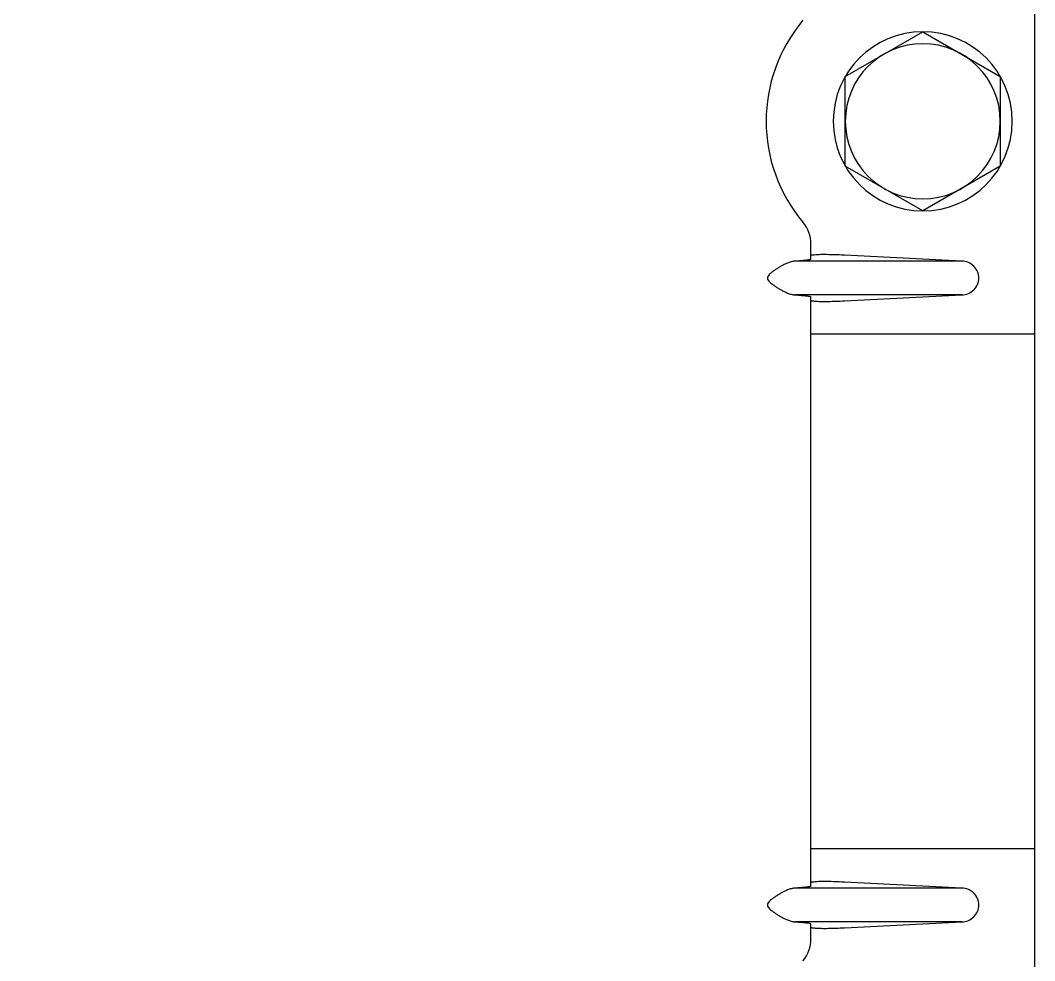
# Model space of a CAD drawing. Extents: x -13620 to 9472, y -41784 to 1902.
# Drawn here: x -469.9 to -379.3, y -40675 to -40591 of the extents above; entities that cross this region are included whole.
import ezdxf

# ---------------------------------------------------------------- set-up
doc = ezdxf.new("R2010")
doc.units = 0
doc.header["$LTSCALE"] = 0.5
doc.header["$MEASUREMENT"] = 0
doc.layers.get('0').update_dxf_attribs({"linetype": 'CONTINUOUS'})
doc.layers.add('3 DIM', color=4, linetype='CONTINUOUS', lineweight=13)
doc.styles.get("Standard").update_dxf_attribs({"font": 'isocp.shx', "width": 0.707, "bigfont": 'hztxt.shx'})
doc.dimstyles.new('常用14', dxfattribs={"dimtxt": 14, "dimasz": 14, "dimexe": 3.5, "dimexo": 0, "dimgap": 3.5, "dimtad": 1, "dimtoh": 1, "dimdec": 5, "dimdsep": 46, "dimtxsty": 'Standard', "dimcen": 14, "dimadec": 0, "dimazin": 2, "dimtfac": 1, "dimtdec": 5, "dimtmove": 0, "dimatfit": 3, "dimfxl": 1, "dimtfill": 1, "dimtfillclr": 256, "dimarcsym": 0})

# ---------------------------------------------------------------- blocks, each defined once
blk = doc.blocks.new('M8.G3')
blk.add_lwpolyline([(8, 0), (4, 6.928), (-4, 6.928), (-8, 0), (-4, -6.928), (4, -6.928)], close=True)
for radius in [8, 6.928]:
    blk.add_circle((0, 0), radius)
blk = doc.blocks.new('ASWQDER')
at = {"linetype": 'Continuous'}
for p, q in [((298957.371, -1985.492), (298957.371, -1970.568)), ((298960.371, -1985.492), (298960.371, -1970.568)), ((299013.371, -1985.492), (299013.371, -1970.568)), ((299016.371, -1985.492), (299016.371, -1970.568)), ((298955.826, -1971.992), (298957.183, -1971.992)), ((298960.559, -1971.992), (299013.183, -1971.992)), ((298963.871, -1991.992), (298963.871, -1971.992)), ((299009.871, -1991.992), (299009.871, -1971.992)), ((299016.559, -1971.992), (299017.917, -1971.992)), ((298956.833, -1974.992), (298957.371, -1985.492)), ((298960.371, -1985.492), (298960.91, -1974.992)), ((299012.833, -1974.992), (299013.371, -1985.492)), ((299016.371, -1985.492), (299016.91, -1974.992)), ((298900.871, -1991.992), (299240.871, -1991.992))]:
    blk.add_line(p, q, dxfattribs=at)
for centre, radius, start, end in [((299017.917, -1968.992), 3, 270, 270), ((299028.871, -1981.992), 14, 49.88083, 130.11917), ((298955.826, -1968.992), 3, 229.88083, 270), ((299017.917, -1968.992), 3, 270, 310.11917)]:
    blk.add_arc(centre, radius, start, end, dxfattribs=at)
for points, start_tangent, end_tangent in [([(298960.24, -1969.978), (298960.105, -1969.665), (298959.957, -1969.378), (298959.806, -1969.117), (298959.656, -1968.879), (298959.507, -1968.662), (298959.36, -1968.466), (298959.211, -1968.296), (298959.051, -1968.161), (298958.868, -1968.102), (298958.685, -1968.166), (298958.525, -1968.303), (298958.374, -1968.477), (298958.224, -1968.678), (298958.074, -1968.898), (298957.925, -1969.136), (298957.775, -1969.396), (298957.631, -1969.678), (298957.5, -1969.985), (298957.4, -1970.316)], (-0.355767, 0.934575), (-0.20782, -0.978167)), ([(299016.24, -1969.978), (299016.105, -1969.665), (299015.957, -1969.378), (299015.806, -1969.117), (299015.656, -1968.879), (299015.507, -1968.662), (299015.36, -1968.466), (299015.211, -1968.296), (299015.051, -1968.161), (299014.868, -1968.102), (299014.685, -1968.166), (299014.525, -1968.303), (299014.374, -1968.477), (299014.224, -1968.678), (299014.074, -1968.898), (299013.925, -1969.136), (299013.775, -1969.396), (299013.631, -1969.678), (299013.5, -1969.985), (299013.4, -1970.316)], (-0.355767, 0.934575), (-0.20782, -0.978167)), ([(298957.371, -1970.568), (298957.347, -1970.87), (298957.325, -1971.144), (298957.304, -1971.38), (298957.283, -1971.578), (298957.261, -1971.74), (298957.239, -1971.868), (298957.183, -1971.992)], (-0.079985, -0.996796), (-1, 0)), ([(298957.4, -1970.316), (298957.378, -1970.445), (298957.371, -1970.568)], (-0.20782, -0.978167), (0, -1)), ([(298960.343, -1970.316), (298960.24, -1969.978)], (-0.20782, 0.978167), (-0.355767, 0.934575)), ([(298960.371, -1970.568), (298960.364, -1970.444), (298960.343, -1970.316)], (0, 1), (-0.20782, 0.978167)), ([(298960.559, -1971.992), (298960.51, -1971.895), (298960.489, -1971.791), (298960.469, -1971.658), (298960.451, -1971.498), (298960.432, -1971.309), (298960.412, -1971.088), (298960.392, -1970.838), (298960.371, -1970.568)], (-1, 0), (-0.079985, 0.996796)), ([(299013.371, -1970.568), (299013.347, -1970.87), (299013.325, -1971.144), (299013.304, -1971.38), (299013.283, -1971.578), (299013.261, -1971.74), (299013.239, -1971.868), (299013.183, -1971.992)], (-0.079985, -0.996796), (-1, 0)), ([(299013.4, -1970.316), (299013.378, -1970.445), (299013.371, -1970.568)], (-0.20782, -0.978167), (0, -1)), ([(299016.343, -1970.316), (299016.24, -1969.978)], (-0.20782, 0.978167), (-0.355767, 0.934575)), ([(299016.371, -1970.568), (299016.364, -1970.444), (299016.343, -1970.316)], (0, 1), (-0.20782, 0.978167)), ([(299016.559, -1971.992), (299016.51, -1971.895), (299016.489, -1971.791), (299016.469, -1971.658), (299016.451, -1971.498), (299016.432, -1971.309), (299016.412, -1971.088), (299016.392, -1970.838), (299016.371, -1970.568)], (-1, 0), (-0.079985, 0.996796)), ([(298956.801, -1972.456), (298956.784, -1972.945), (298956.784, -1973.543), (298956.8, -1974.234), (298956.833, -1974.992)], (-0.093493, -0.99562), (0.051215, -0.998688)), ([(298956.889, -1971.992), (298956.837, -1972.116), (298956.801, -1972.456)], (-1, 0), (-0.093493, -0.99562)), ([(298960.91, -1974.992), (298960.948, -1974.018), (298960.96, -1973.193), (298960.947, -1972.562), (298960.91, -1972.144), (298960.853, -1971.992)], (0.051215, 0.998688), (-1, 0)), ([(299012.801, -1972.456), (299012.784, -1972.945), (299012.784, -1973.543), (299012.8, -1974.234), (299012.833, -1974.992)], (-0.093493, -0.99562), (0.051215, -0.998688)), ([(299012.889, -1971.992), (299012.837, -1972.116), (299012.801, -1972.456)], (-1, 0), (-0.093493, -0.99562)), ([(299016.91, -1974.992), (299016.948, -1974.018), (299016.96, -1973.193), (299016.947, -1972.562), (299016.91, -1971.992)], (0.051215, 0.998688), (-0.033697, 0.999432)), ([(298957.371, -1985.492), (298957.811, -1986.553), (298958.871, -1986.992), (298959.932, -1986.553), (298960.371, -1985.492)], (0.000001, -1), (-0.000005, 1)), ([(299013.371, -1985.492), (299013.811, -1986.553), (299014.871, -1986.992), (299015.932, -1986.553), (299016.371, -1985.492)], (0.000001, -1), (-0.000005, 1))]:
    blk.add_spline(points, degree=3, dxfattribs=dict(at, start_tangent=start_tangent, end_tangent=end_tangent))
at = {"xscale": -1, "rotation": 180}
blk.add_blockref('M8.G3', (299028.871, -1981.992), dxfattribs=at)

msp = doc.modelspace()

# ---------------------------------------------------------------- block references
at = {"rotation": 90}
msp.add_blockref('ASWQDER', (-2371.2725, -339628.89967), dxfattribs=at)

# ---------------------------------------------------------------- leaders
at = {"layer": '3 DIM', "lineweight": -3}
msp.add_leader([(-630.7912, -40631.5673), (-579.03157, -40811.65055), (-437.53974, -40811.65055)], dimstyle='常用14', override={"dimgap": 3.5, "dimtad": 0, "dimfxl": 1.25, "dimtfillclr": 256}, dxfattribs=at)

doc.saveas('drawing.dxf')
